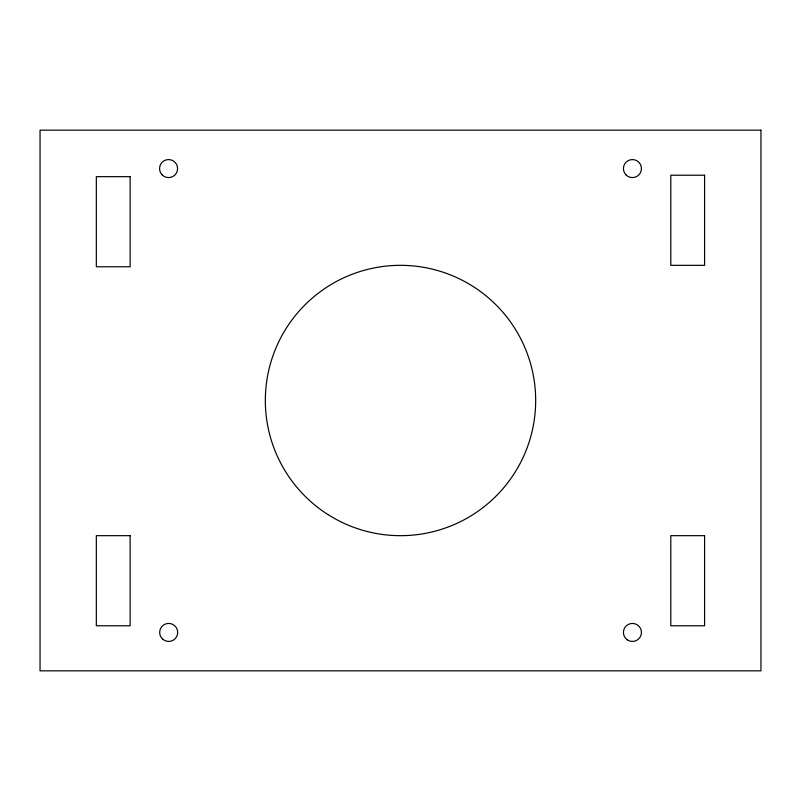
<?xml version="1.0" encoding="UTF-8"?>
<svg xmlns="http://www.w3.org/2000/svg" width="801" height="801" viewBox="0 0 801 801"><rect width="100%" height="100%" fill="white"/><g stroke="black" fill="none" stroke-linecap="round" stroke-linejoin="round"><path stroke-width="1.2" d="M760.95 130.162L40.05 130.162L40.05 670.837L760.95 670.837L760.95 130.162M704.59 175.219L670.797 175.219L670.797 265.331L704.59 265.331L704.59 175.219M130.122 176.661L96.33 176.661L96.33 266.773L130.122 266.773L130.122 176.661M130.122 535.669L96.33 535.669L96.33 625.781L130.122 625.781L130.122 535.669M704.59 535.669L670.797 535.669L670.797 625.781L704.59 625.781L704.59 535.669M327.809 514.462A135.169 135.169 0 0 0 535.539 406.467A135.169 135.169 0 0 0 338.152 280.57A135.169 135.169 0 0 0 327.809 514.462M162.873 639.328A9.011 9.011 0 0 0 177.552 634.002A9.011 9.011 0 0 0 165.597 623.959A9.011 9.011 0 0 0 162.873 639.328M627.323 639.859A9.011 9.011 0 0 0 641.411 633.13A9.011 9.011 0 0 0 628.545 624.299A9.011 9.011 0 0 0 627.323 639.859M626.052 174.948A9.011 9.011 0 0 0 641.13 170.903A9.011 9.011 0 0 0 630.097 159.87A9.011 9.011 0 0 0 626.052 174.948M162.202 174.948A9.011 9.011 0 0 0 177.281 170.903A9.011 9.011 0 0 0 166.238 159.87A9.011 9.011 0 0 0 162.202 174.948"/></g></svg>
